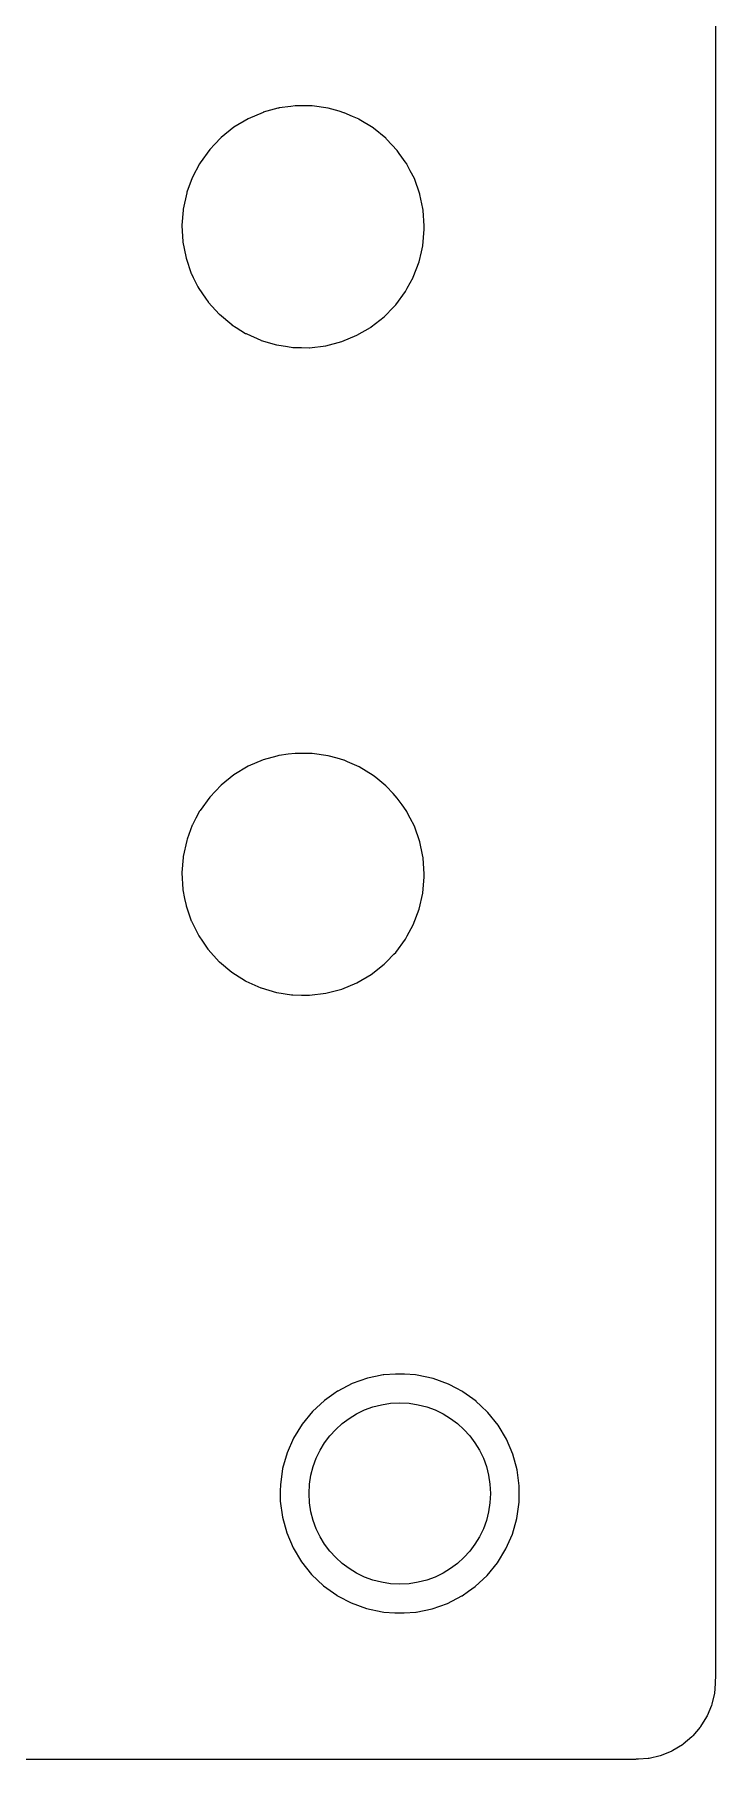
# Model space of a CAD drawing. Extents: x 3.43 to 6.79, y -5.81 to -1.74.
# Drawn here: x 6.321 to 6.794, y -5.815 to -4.616 of the extents above; entities that cross this region are included whole.
import ezdxf

# ---------------------------------------------------------------- set-up
doc = ezdxf.new("R2010")
doc.units = 0
doc.header["$MEASUREMENT"] = 0
doc.layers.add('BLACK', color=7, linetype='CONTINUOUS')

msp = doc.modelspace()

# ---------------------------------------------------------------- linework, layer by layer
at = {"layer": 'BLACK', "linetype": 'CONTINUOUS'}
for p, q in [((6.79411, -1.79904), (6.79411, -5.75786)), ((6.46941, -4.67455), (6.45958, -4.68043)), ((6.46957, -4.67448), (6.46941, -4.67455)), ((6.47979, -4.67012), (6.46957, -4.67448)), ((6.46957, -4.67448), (6.46957, -4.67448)), ((6.47995, -4.67005), (6.47979, -4.67012)), ((6.49017, -4.66726), (6.47995, -4.67005)), ((6.49083, -4.66708), (6.49017, -4.66726)), ((6.49099, -4.66703), (6.49083, -4.66708)), ((6.49083, -4.66708), (6.49083, -4.66708)), ((6.49905, -4.66597), (6.49099, -4.66703)), ((6.50218, -4.66556), (6.49905, -4.66597)), ((6.50235, -4.66554), (6.50218, -4.66556)), ((6.50218, -4.66556), (6.50218, -4.66556)), ((6.50252, -4.66554), (6.50235, -4.66554)), ((6.50776, -4.66557), (6.50252, -4.66554)), ((6.50252, -4.66554), (6.50252, -4.66554)), ((6.5138, -4.6656), (6.50776, -4.66557)), ((6.51397, -4.66562), (6.5138, -4.6656)), ((6.52497, -4.66719), (6.51397, -4.66562)), ((6.52514, -4.66721), (6.52497, -4.66719)), ((6.52497, -4.66719), (6.52497, -4.66719)), ((6.5326, -4.66934), (6.52514, -4.66721)), ((6.53599, -4.6703), (6.5326, -4.66934)), ((6.53615, -4.67035), (6.53599, -4.6703)), ((6.53599, -4.6703), (6.53599, -4.6703)), ((6.54186, -4.67285), (6.53615, -4.67035)), ((6.54649, -4.67488), (6.54186, -4.67285)), ((6.54664, -4.67495), (6.54649, -4.67488)), ((6.54649, -4.67488), (6.54649, -4.67488)), ((6.5564, -4.68094), (6.54664, -4.67495)), ((6.45958, -4.68043), (6.45065, -4.68759)), ((6.55654, -4.68104), (6.5564, -4.68094)), ((6.56514, -4.68808), (6.55654, -4.68104)), ((6.44276, -4.6959), (6.43608, -4.7052)), ((6.44299, -4.69566), (6.44276, -4.6959)), ((6.44612, -4.69236), (6.44299, -4.69566)), ((6.45065, -4.68759), (6.44612, -4.69236)), ((6.56527, -4.68819), (6.56514, -4.68808)), ((6.56514, -4.68808), (6.56514, -4.68808)), ((6.56538, -4.68831), (6.56527, -4.68819)), ((6.56567, -4.68862), (6.56538, -4.68831)), ((6.56538, -4.68831), (6.56538, -4.68831)), ((6.57306, -4.69658), (6.56567, -4.68862)), ((6.57447, -4.69858), (6.57306, -4.69658)), ((6.57917, -4.70527), (6.57447, -4.69858)), ((6.43575, -4.70581), (6.43081, -4.71516)), ((6.43608, -4.7052), (6.43575, -4.70581)), ((6.57965, -4.70595), (6.57917, -4.70527)), ((6.57973, -4.7061), (6.57965, -4.70595)), ((6.58205, -4.71061), (6.57973, -4.7061)), ((6.57973, -4.7061), (6.57973, -4.7061)), ((6.5849, -4.71613), (6.58205, -4.71061)), ((6.43066, -4.71548), (6.42696, -4.72559)), ((6.43072, -4.71532), (6.43066, -4.71548)), ((6.43066, -4.71548), (6.43066, -4.71548)), ((6.43081, -4.71516), (6.43072, -4.71532)), ((6.58872, -4.72692), (6.5849, -4.71613)), ((6.42678, -4.72607), (6.42434, -4.73726)), ((6.42696, -4.72559), (6.42678, -4.72607)), ((6.58876, -4.72709), (6.58872, -4.72692)), ((6.59077, -4.7368), (6.58876, -4.72709)), ((6.42428, -4.73814), (6.42347, -4.74841)), ((6.42434, -4.73726), (6.42428, -4.73814)), ((6.59105, -4.73814), (6.59077, -4.7368)), ((6.59106, -4.7383), (6.59105, -4.73814)), ((6.59106, -4.73831), (6.59106, -4.7383)), ((6.59178, -4.74887), (6.59106, -4.73831)), ((6.42347, -4.74841), (6.42345, -4.74868)), ((6.42345, -4.74868), (6.42411, -4.76012)), ((6.42347, -4.74841), (6.42347, -4.74841)), ((6.42347, -4.74841), (6.42347, -4.74841)), ((6.59079, -4.76273), (6.59181, -4.75133)), ((6.59183, -4.74956), (6.59178, -4.74887)), ((6.59181, -4.75133), (6.59183, -4.74956)), ((6.42411, -4.76012), (6.42414, -4.76028)), ((6.42414, -4.76028), (6.42414, -4.76028)), ((6.42414, -4.76028), (6.42498, -4.76459)), ((6.42498, -4.76459), (6.42631, -4.77135)), ((6.58823, -4.7739), (6.58981, -4.76701)), ((6.58981, -4.76701), (6.59075, -4.7629)), ((6.59075, -4.7629), (6.59079, -4.76273)), ((6.59075, -4.7629), (6.59075, -4.7629)), ((6.42631, -4.77135), (6.42636, -4.77151)), ((6.42636, -4.77151), (6.42636, -4.77151)), ((6.42636, -4.77151), (6.42997, -4.78203)), ((6.42997, -4.78203), (6.42997, -4.78203)), ((6.42997, -4.78203), (6.43002, -4.78219)), ((6.43002, -4.78219), (6.43131, -4.78476)), ((6.58418, -4.78461), (6.58823, -4.7739)), ((6.43131, -4.78476), (6.43458, -4.79125)), ((6.43458, -4.79125), (6.43517, -4.79242)), ((6.43517, -4.79242), (6.43732, -4.79555)), ((6.57194, -4.80391), (6.57872, -4.79468)), ((6.57872, -4.79468), (6.58003, -4.79227)), ((6.58003, -4.79227), (6.5841, -4.78476)), ((6.5841, -4.78476), (6.58418, -4.78461)), ((6.5841, -4.78476), (6.5841, -4.78476)), ((6.43732, -4.79555), (6.44024, -4.79981)), ((6.44024, -4.79981), (6.44165, -4.80186)), ((6.44165, -4.80186), (6.44177, -4.80198)), ((6.44177, -4.80198), (6.44177, -4.80198)), ((6.44177, -4.80198), (6.44441, -4.80489)), ((6.44441, -4.80489), (6.44936, -4.81033)), ((6.56477, -4.81131), (6.56983, -4.80608)), ((6.56983, -4.80608), (6.57194, -4.80391)), ((6.44936, -4.81033), (6.44949, -4.81044)), ((6.44949, -4.81044), (6.45802, -4.81757)), ((6.45802, -4.81757), (6.45802, -4.81757)), ((6.45802, -4.81757), (6.45815, -4.81768)), ((6.45815, -4.81768), (6.46104, -4.81949)), ((6.55481, -4.81928), (6.55496, -4.8192)), ((6.55496, -4.8192), (6.56397, -4.81213)), ((6.56397, -4.81213), (6.56477, -4.81131)), ((6.46104, -4.81949), (6.46771, -4.82367)), ((6.46771, -4.82367), (6.46771, -4.82367)), ((6.46771, -4.82367), (6.46785, -4.82376)), ((6.46785, -4.82376), (6.468, -4.82383)), ((6.468, -4.82383), (6.468, -4.82383)), ((6.468, -4.82383), (6.4686, -4.8241)), ((6.4686, -4.8241), (6.47829, -4.82847)), ((6.47829, -4.82847), (6.47845, -4.82852)), ((6.47845, -4.82852), (6.48911, -4.83168)), ((6.52341, -4.83226), (6.53449, -4.82936)), ((6.53449, -4.82936), (6.54507, -4.82498)), ((6.54507, -4.82498), (6.55438, -4.81953)), ((6.55438, -4.81953), (6.55481, -4.81928)), ((6.55481, -4.81928), (6.55481, -4.81928)), ((6.48911, -4.83168), (6.48911, -4.83168)), ((6.48911, -4.83168), (6.48927, -4.83173)), ((6.48927, -4.83173), (6.48943, -4.83175)), ((6.48943, -4.83175), (6.48943, -4.83175)), ((6.48943, -4.83175), (6.4967, -4.83286)), ((6.4967, -4.83286), (6.50059, -4.83346)), ((6.50059, -4.83346), (6.50642, -4.83355)), ((6.50642, -4.83355), (6.51187, -4.83364)), ((6.51187, -4.83364), (6.51187, -4.83364)), ((6.51187, -4.83364), (6.51204, -4.83364)), ((6.51204, -4.83364), (6.52341, -4.83226)), ((6.48941, -5.11747), (6.47995, -5.12005)), ((6.49083, -5.11708), (6.48941, -5.11747)), ((6.49099, -5.11703), (6.49083, -5.11708)), ((6.49083, -5.11708), (6.49083, -5.11708)), ((6.49718, -5.11622), (6.49099, -5.11703)), ((6.50218, -5.11556), (6.49718, -5.11622)), ((6.50235, -5.11554), (6.50218, -5.11556)), ((6.50218, -5.11556), (6.50218, -5.11556)), ((6.50252, -5.11554), (6.50235, -5.11554)), ((6.50776, -5.11557), (6.50252, -5.11554)), ((6.50252, -5.11554), (6.50252, -5.11554)), ((6.5138, -5.1156), (6.50776, -5.11557)), ((6.51397, -5.11562), (6.5138, -5.1156)), ((6.52497, -5.11719), (6.51397, -5.11562)), ((6.52514, -5.11721), (6.52497, -5.11719)), ((6.52497, -5.11719), (6.52497, -5.11719)), ((6.5312, -5.11894), (6.52514, -5.11721)), ((6.45958, -5.13043), (6.45065, -5.13759)), ((6.46941, -5.12455), (6.45958, -5.13043)), ((6.46957, -5.12448), (6.46941, -5.12455)), ((6.47979, -5.12012), (6.46957, -5.12448)), ((6.46957, -5.12448), (6.46957, -5.12448)), ((6.47995, -5.12005), (6.47979, -5.12012)), ((6.53599, -5.1203), (6.5312, -5.11894)), ((6.53615, -5.12035), (6.53599, -5.1203)), ((6.53599, -5.1203), (6.53599, -5.1203)), ((6.53846, -5.12136), (6.53615, -5.12035)), ((6.54649, -5.12488), (6.53846, -5.12136)), ((6.54664, -5.12495), (6.54649, -5.12488)), ((6.54649, -5.12488), (6.54649, -5.12488)), ((6.5564, -5.13094), (6.54664, -5.12495)), ((6.45065, -5.13759), (6.44276, -5.1459)), ((6.55818, -5.13239), (6.5564, -5.13094)), ((6.56514, -5.13808), (6.55818, -5.13239)), ((6.56527, -5.13819), (6.56514, -5.13808)), ((6.56514, -5.13808), (6.56514, -5.13808)), ((6.56538, -5.13831), (6.56527, -5.13819)), ((6.57014, -5.14344), (6.56538, -5.13831)), ((6.56538, -5.13831), (6.56538, -5.13831)), ((6.44276, -5.1459), (6.43608, -5.1552)), ((6.57306, -5.14658), (6.57014, -5.14344)), ((6.57636, -5.15126), (6.57306, -5.14658)), ((6.57912, -5.1552), (6.57636, -5.15126)), ((6.43066, -5.16548), (6.42711, -5.17517)), ((6.43072, -5.16532), (6.43066, -5.16548)), ((6.43066, -5.16548), (6.43066, -5.16548)), ((6.4332, -5.16064), (6.43072, -5.16532)), ((6.43575, -5.15581), (6.4332, -5.16064)), ((6.43608, -5.1552), (6.43575, -5.15581)), ((6.57965, -5.15595), (6.57912, -5.1552)), ((6.57973, -5.1561), (6.57965, -5.15595)), ((6.58207, -5.16064), (6.57973, -5.1561)), ((6.57973, -5.1561), (6.57973, -5.1561)), ((6.5849, -5.16613), (6.58207, -5.16064)), ((6.58872, -5.17692), (6.5849, -5.16613)), ((6.42678, -5.17607), (6.42434, -5.18726)), ((6.42711, -5.17517), (6.42678, -5.17607)), ((6.58876, -5.17709), (6.58872, -5.17692)), ((6.5906, -5.18599), (6.58876, -5.17709)), ((6.42428, -5.18803), (6.42347, -5.19841)), ((6.42434, -5.18726), (6.42428, -5.18803)), ((6.59105, -5.18814), (6.5906, -5.18599)), ((6.59106, -5.1883), (6.59105, -5.18814)), ((6.59106, -5.18831), (6.59106, -5.1883)), ((6.59181, -5.19927), (6.59106, -5.18831)), ((6.42347, -5.19841), (6.42345, -5.19868)), ((6.42345, -5.19868), (6.42411, -5.21012)), ((6.42347, -5.19841), (6.42347, -5.19841)), ((6.42347, -5.19841), (6.42347, -5.19841)), ((6.59079, -5.21273), (6.59181, -5.20133)), ((6.59183, -5.19956), (6.59181, -5.19927)), ((6.59181, -5.20133), (6.59183, -5.19956)), ((6.42411, -5.21012), (6.42414, -5.21028)), ((6.42414, -5.21028), (6.42414, -5.21028)), ((6.42414, -5.21028), (6.42532, -5.21631)), ((6.58823, -5.2239), (6.59079, -5.21273)), ((6.42532, -5.21631), (6.42631, -5.22135)), ((6.42631, -5.22135), (6.42636, -5.22151)), ((6.42636, -5.22151), (6.42636, -5.22151)), ((6.42636, -5.22151), (6.42997, -5.23203)), ((6.58418, -5.23461), (6.58823, -5.2239)), ((6.42997, -5.23203), (6.42997, -5.23203)), ((6.42997, -5.23203), (6.43002, -5.23219)), ((6.43002, -5.23219), (6.43517, -5.24242)), ((6.58003, -5.24227), (6.5841, -5.23476)), ((6.5841, -5.23476), (6.58418, -5.23461)), ((6.5841, -5.23476), (6.5841, -5.23476)), ((6.43517, -5.24242), (6.43775, -5.24618)), ((6.43775, -5.24618), (6.44149, -5.25162)), ((6.57194, -5.25391), (6.57872, -5.24468)), ((6.57872, -5.24468), (6.58003, -5.24227)), ((6.44149, -5.25162), (6.44165, -5.25186)), ((6.44165, -5.25186), (6.44936, -5.26033)), ((6.44936, -5.26033), (6.44949, -5.26044)), ((6.44949, -5.26044), (6.45802, -5.26757)), ((6.55496, -5.2692), (6.56397, -5.26213)), ((6.56397, -5.26213), (6.56561, -5.26044)), ((6.56561, -5.26044), (6.5707, -5.25519)), ((6.5707, -5.25519), (6.57194, -5.25391)), ((6.45802, -5.26757), (6.45802, -5.26757)), ((6.45802, -5.26757), (6.45815, -5.26768)), ((6.45815, -5.26768), (6.46071, -5.26928)), ((6.46071, -5.26928), (6.46771, -5.27367)), ((6.46771, -5.27367), (6.46771, -5.27367)), ((6.46771, -5.27367), (6.46785, -5.27376)), ((6.46785, -5.27376), (6.47829, -5.27847)), ((6.54507, -5.27498), (6.55496, -5.2692)), ((6.47829, -5.27847), (6.47845, -5.27852)), ((6.47845, -5.27852), (6.48911, -5.28168)), ((6.48911, -5.28168), (6.48911, -5.28168)), ((6.48911, -5.28168), (6.48927, -5.28173)), ((6.48927, -5.28173), (6.48943, -5.28175)), ((6.48943, -5.28175), (6.48943, -5.28175)), ((6.48943, -5.28175), (6.49951, -5.28329)), ((6.49951, -5.28329), (6.50059, -5.28346)), ((6.50059, -5.28346), (6.50642, -5.28355)), ((6.50642, -5.28355), (6.51187, -5.28364)), ((6.51187, -5.28364), (6.51187, -5.28364)), ((6.51187, -5.28364), (6.51204, -5.28364)), ((6.51204, -5.28364), (6.52341, -5.28226)), ((6.52341, -5.28226), (6.53449, -5.27936)), ((6.53449, -5.27936), (6.54507, -5.27498)), ((6.55243, -5.54978), (6.54176, -5.55356)), ((6.55797, -5.54863), (6.55243, -5.54978)), ((6.56335, -5.54752), (6.55797, -5.54863)), ((6.56351, -5.54749), (6.56335, -5.54752)), ((6.56335, -5.54752), (6.56335, -5.54752)), ((6.56368, -5.54747), (6.56351, -5.54749)), ((6.57187, -5.54692), (6.56368, -5.54747)), ((6.56368, -5.54747), (6.56368, -5.54747)), ((6.57196, -5.54691), (6.57187, -5.54692)), ((6.57187, -5.54692), (6.57187, -5.54692)), ((6.57808, -5.54691), (6.57196, -5.54691)), ((6.57818, -5.54692), (6.57808, -5.54691)), ((6.58574, -5.54751), (6.57818, -5.54692)), ((6.57818, -5.54692), (6.57818, -5.54692)), ((6.58696, -5.54761), (6.58574, -5.54751)), ((6.59802, -5.55002), (6.58696, -5.54761)), ((6.60865, -5.55391), (6.59802, -5.55002)), ((6.52897, -5.56067), (6.52244, -5.56526)), ((6.53156, -5.55885), (6.52897, -5.56067)), ((6.5317, -5.55875), (6.53156, -5.55885)), ((6.53156, -5.55885), (6.53156, -5.55885)), ((6.54176, -5.55356), (6.5317, -5.55875)), ((6.61435, -5.55693), (6.60865, -5.55391)), ((6.61779, -5.55875), (6.61435, -5.55693)), ((6.61865, -5.55921), (6.61779, -5.55875)), ((6.62784, -5.56581), (6.61865, -5.55921)), ((6.51415, -5.57296), (6.50698, -5.58172)), ((6.52244, -5.56526), (6.51415, -5.57296)), ((6.62796, -5.56593), (6.62784, -5.56581)), ((6.63117, -5.56897), (6.62796, -5.56593)), ((6.62796, -5.56593), (6.62796, -5.56593)), ((6.63605, -5.5736), (6.63117, -5.56897)), ((6.64313, -5.58243), (6.63605, -5.5736)), ((6.50698, -5.58172), (6.50107, -5.59137)), ((6.64894, -5.59215), (6.64313, -5.58243)), ((6.501, -5.59153), (6.49658, -5.60158)), ((6.50107, -5.59137), (6.501, -5.59153)), ((6.501, -5.59153), (6.501, -5.59153)), ((6.65338, -5.60256), (6.64894, -5.59215)), ((6.49652, -5.60174), (6.49342, -5.61262)), ((6.49658, -5.60158), (6.49652, -5.60174)), ((6.65637, -5.61348), (6.65338, -5.60256)), ((6.49342, -5.61262), (6.49182, -5.62383)), ((6.65784, -5.6247), (6.65637, -5.61348)), ((6.4918, -5.62816), (6.49176, -5.63515)), ((6.49182, -5.624), (6.4918, -5.62816)), ((6.49182, -5.62383), (6.49182, -5.624)), ((6.49182, -5.624), (6.49182, -5.624)), ((6.65779, -5.63531), (6.65784, -5.62487)), ((6.65784, -5.62487), (6.65784, -5.6247)), ((6.65784, -5.62487), (6.65784, -5.62487)), ((6.49176, -5.63515), (6.49324, -5.64637)), ((6.49324, -5.64637), (6.49623, -5.65728)), ((6.65619, -5.64722), (6.65779, -5.63602)), ((6.65779, -5.63602), (6.65779, -5.63531)), ((6.49623, -5.65728), (6.50067, -5.6677)), ((6.64854, -5.66847), (6.65309, -5.65811)), ((6.65309, -5.65811), (6.65619, -5.64722)), ((6.50067, -5.6677), (6.50648, -5.67741)), ((6.64263, -5.67812), (6.64854, -5.66847)), ((6.50648, -5.67741), (6.51356, -5.68624)), ((6.63546, -5.68688), (6.64263, -5.67812)), ((6.51356, -5.68624), (6.52177, -5.69403)), ((6.52177, -5.69403), (6.53096, -5.70064)), ((6.62717, -5.69458), (6.63546, -5.68688)), ((6.53096, -5.70064), (6.53111, -5.70072)), ((6.53111, -5.70072), (6.53111, -5.70072)), ((6.53111, -5.70072), (6.53196, -5.70117)), ((6.53196, -5.70117), (6.54096, -5.70593)), ((6.54096, -5.70593), (6.55159, -5.70982)), ((6.59718, -5.71006), (6.60785, -5.70628)), ((6.60785, -5.70628), (6.61791, -5.70109)), ((6.61791, -5.70109), (6.61804, -5.701)), ((6.61804, -5.701), (6.62254, -5.69784)), ((6.61804, -5.701), (6.61804, -5.701)), ((6.62254, -5.69784), (6.62717, -5.69458)), ((6.55159, -5.70982), (6.56265, -5.71223)), ((6.56265, -5.71223), (6.56377, -5.71232)), ((6.56377, -5.71232), (6.57143, -5.71293)), ((6.57143, -5.71293), (6.57143, -5.71293)), ((6.57143, -5.71293), (6.57153, -5.71293)), ((6.57153, -5.71293), (6.57765, -5.71293)), ((6.57765, -5.71293), (6.57773, -5.71293)), ((6.57773, -5.71293), (6.58593, -5.71237)), ((6.57773, -5.71293), (6.57773, -5.71293)), ((6.58593, -5.71237), (6.5861, -5.71236)), ((6.58593, -5.71237), (6.58593, -5.71237)), ((6.5861, -5.71236), (6.58626, -5.71232)), ((6.58626, -5.71232), (6.59164, -5.71121)), ((6.58626, -5.71232), (6.58626, -5.71232)), ((6.59164, -5.71121), (6.59718, -5.71006)), ((6.794, -5.76114), (6.79359, -5.76638)), ((6.79396, -5.7592), (6.79391, -5.75955)), ((6.79391, -5.75955), (6.79398, -5.76011)), ((6.79405, -5.75862), (6.79396, -5.7592)), ((6.79396, -5.7592), (6.79396, -5.7592)), ((6.79398, -5.76011), (6.794, -5.76114)), ((6.79411, -5.75786), (6.79405, -5.75862)), ((6.79127, -5.77715), (6.78827, -5.7844)), ((6.79151, -5.77641), (6.79127, -5.77715)), ((6.79334, -5.76878), (6.79151, -5.77641)), ((6.79346, -5.76801), (6.79334, -5.76878)), ((6.79359, -5.76638), (6.79346, -5.76801)), ((6.78791, -5.78509), (6.78381, -5.79178)), ((6.78827, -5.7844), (6.78791, -5.78509)), ((6.77771, -5.79893), (6.77174, -5.80403)), ((6.77826, -5.79838), (6.77771, -5.79893)), ((6.78336, -5.79241), (6.77826, -5.79838)), ((6.78381, -5.79178), (6.78336, -5.79241)), ((6.74734, -5.81413), (6.74074, -5.81465)), ((6.74811, -5.81401), (6.74734, -5.81413)), ((6.75574, -5.81218), (6.74811, -5.81401)), ((6.75648, -5.81194), (6.75574, -5.81218)), ((6.76373, -5.80894), (6.75648, -5.81194)), ((6.76442, -5.80858), (6.76373, -5.80894)), ((6.77111, -5.80448), (6.76442, -5.80858)), ((6.77174, -5.80403), (6.77111, -5.80448)), ((6.73749, -5.81478), (3.48222, -5.81478)), ((6.73813, -5.81474), (6.73749, -5.81478)), ((6.73843, -5.8147), (6.73813, -5.81474)), ((6.73903, -5.81462), (6.73843, -5.8147)), ((6.73938, -5.81458), (6.73903, -5.81462)), ((6.73903, -5.81462), (6.73903, -5.81462)), ((6.73973, -5.81463), (6.73938, -5.81458)), ((6.74008, -5.81463), (6.73973, -5.81463)), ((6.74074, -5.81465), (6.74008, -5.81463)), ((6.74008, -5.81463), (6.74008, -5.81463))]:
    msp.add_line(p, q, dxfattribs=at)
at = {"layer": 'BLACK'}
msp.add_circle((6.5748, -5.62992), 0.06299, dxfattribs=at)

doc.saveas('drawing.dxf')
